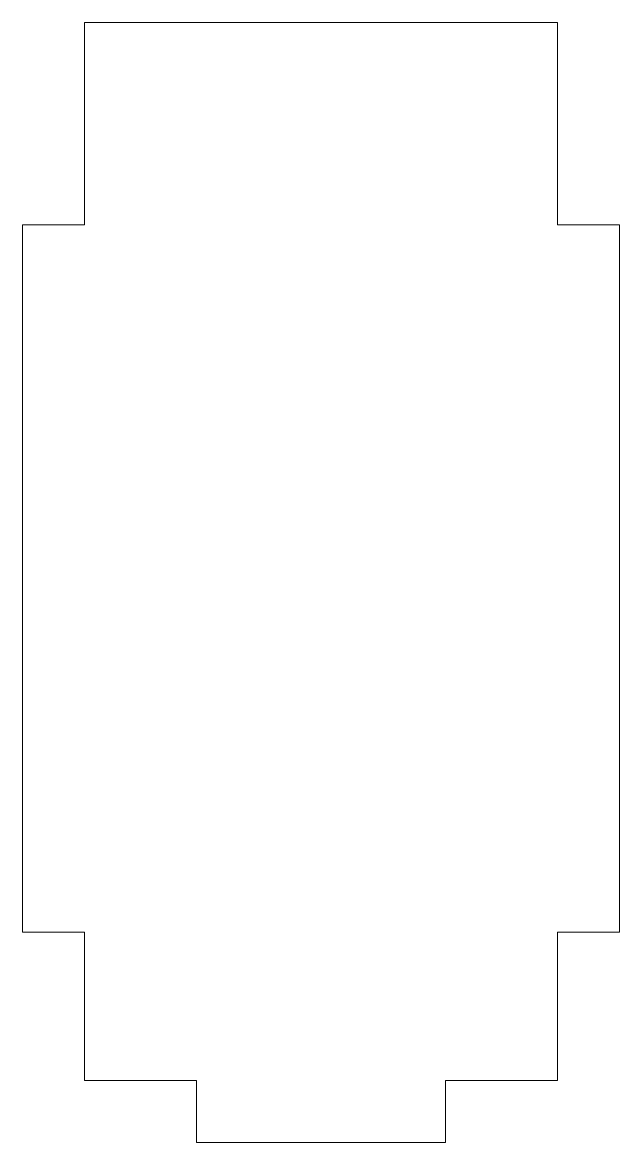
# Model space of a CAD drawing. Header units: millimetres. Extents: x -43 to 5, y -76.4 to 13.6.
import ezdxf

# ---------------------------------------------------------------- set-up
doc = ezdxf.new("R2010")
doc.units = ezdxf.units.MM

msp = doc.modelspace()

# ---------------------------------------------------------------- linework, layer by layer
at = {"color": 7, "linetype": 'Continuous', "lineweight": 15}
for p, q in [((-38, 13.643), (-38, -2.615)), ((-38, 13.643), (0, 13.643)), ((0, 13.643), (0, -2.615)), ((-43, -2.615), (-43, -59.457)), ((-38, -2.615), (-43, -2.615)), ((5, -2.615), (0, -2.615)), ((5, -2.615), (5, -59.457)), ((-38, -59.457), (-43, -59.457)), ((-38, -59.457), (-38, -71.357)), ((5, -59.457), (0, -59.457)), ((0, -59.457), (0, -71.357)), ((-38, -71.357), (-29, -71.357)), ((-29, -71.357), (-29, -76.357)), ((-9, -71.357), (0, -71.357)), ((-9, -71.357), (-9, -76.357)), ((-9, -76.357), (-29, -76.357))]:
    msp.add_line(p, q, dxfattribs=at)

doc.saveas('drawing.dxf')
